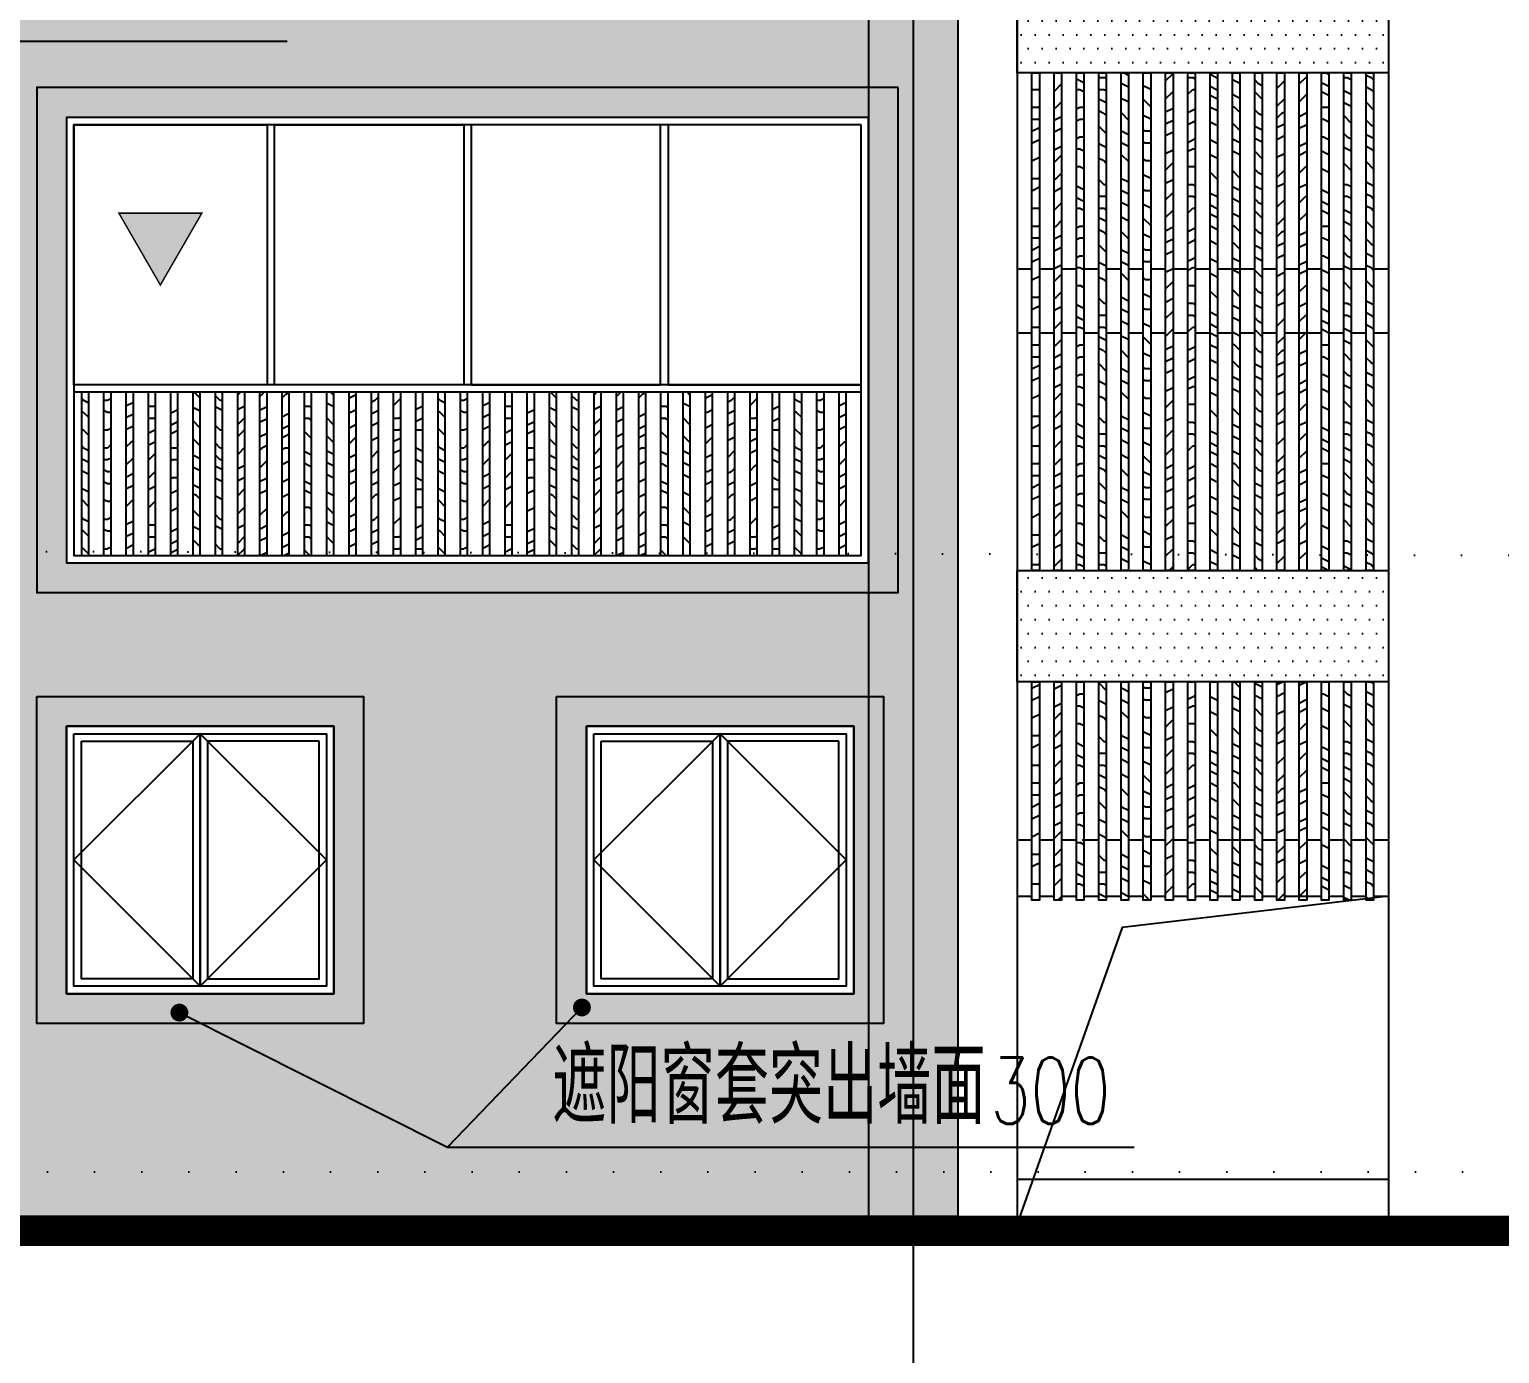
# Model space of a CAD drawing. Header units: millimetres. Extents: x -1048436 to -185795, y -983427 to 400387.
# Drawn here: x -698765 to -688867, y -742416 to -733501 of the extents above; entities that cross this region are included whole.
import ezdxf

# ---------------------------------------------------------------- set-up
doc = ezdxf.new("R2010")
doc.units = ezdxf.units.MM
doc.header["$LTSCALE"] = 500
doc.linetypes.add('A-FP_05$0$pln_L5$0$Col_L4$0$PHANTOM', pattern=[63.5, 31.75, -6.35, 6.35, -6.35, 6.35, -6.35])
doc.linetypes.add('DOT', pattern=[6.35, 0, -6.35])
for name, color, linetype in [('建-填充', 9, 'Continuous'), ('建-文字', 4, 'Continuous'), ('建-窗', 135, 'Continuous'), ('建-符号', 13, 'Continuous'), ('建-符号-引出', 150, 'Continuous'), ('楼层虚线', 1, 'Continuous')]:
    doc.layers.add(name, color=color, linetype=linetype)
doc.layers.add('建-非打-01', color=6, linetype='Continuous', plot=False)
doc.styles.add('_TCH_DIM', font='SIMPLEX', dxfattribs={"bigfont": 'GBCBIG'})

# ---------------------------------------------------------------- blocks, each defined once
blk = doc.blocks.new('hgfhfgd')
at = {"layer": '建-窗', "linetype": 'Continuous'}
blk.add_line((32000, -47165.4), (32000, -48865.4), dxfattribs=at)
for points in [[(32900, -47115.4), (31100, -47115.4), (31100, -48915.4), (32900, -48915.4)], [(31150, -47165.4), (32000, -47165.4), (32000, -48865.4), (31150, -48865.4)], [(31200, -47215.4), (31950, -47215.4), (31950, -48815.4), (31200, -48815.4)], [(32000, -47165.4), (32850, -47165.4), (32850, -48865.4), (32000, -48865.4)], [(32800, -47215.4), (32050, -47215.4), (32050, -48815.4), (32800, -48815.4)]]:
    blk.add_lwpolyline(points, close=True, dxfattribs=at)
for points in [[(32000, -47165.4), (31150, -48015.4), (32000, -48865.4)], [(32000, -47165.4), (32850, -48015.4), (32000, -48865.4)]]:
    blk.add_lwpolyline(points, dxfattribs=at)
blk = doc.blocks.new('jhgjds')
at = {"layer": '建-填充', "linetype": 'A-FP_05$0$pln_L5$0$Col_L4$0$PHANTOM'}
h = blk.add_hatch(dxfattribs=at)
h.set_pattern_fill('木纹01', color=256, scale=200, angle=-97.24753)
h.set_pattern_definition([(360, (640, -2e-07), (800, 800), [40, -760]), (360, (80, 80), (800, 800), [80, -720]), (360, (600, 120), (800, 800), [40, -760]), (360, (120, 200), (800, 800), [40, -760]), (360, (600, 240), (800, 800), [40, -760]), (360, (160, 280), (800, 800), [40, -760]), (360, (600, 320), (800, 800), [40, -760]), (360, (160, 400), (800, 800), [40, -440, 40, -280]), (360, (160, 480), (800, 800), [80, -400, 40, -280]), (360, (120, 600), (800, 800), [40, -120, 40, -320, 40, -240]), (360, (80, 680), (800, 800), [40, -160, 80, -520]), (360, (600, 720), (800, 800), [40, -760]), (360, (80, 760), (800, 800), [40, -200, 40, -520]), (45, (-6e-11, 0), (2e-07, 800), [113.137, -1018.234]), (45, (680, -2e-07), (2e-07, 800), [226.274, -905.0967]), (45, (680, 400), (2e-07, 800), [56.568, -1074.803]), (45, (1e-07, 480), (2e-07, 800), [169.7056, -961.665]), (45, (680, 480), (2e-07, 800), [282.843, -848.528]), (45, (680, 600), (2e-07, 800), [169.7056, -961.665]), (315, (520, 680), (800, -2e-07), [56.568, -1074.803]), (315, (240, 40), (800, -2e-07), [113.137, -1018.234]), (315, (280, 360), (800, -2e-07), [113.137, -1018.234]), (315, (520, 200), (800, -2e-07), [113.137, -1018.234]), (315, (480, 520), (800, -2e-07), [113.137, -1018.234]), (315, (520, 600), (800, -2e-07), [169.7056, -961.665]), (315, (320, 120), (800, -2e-07), [169.7056, -961.665]), (315, (440, 160), (800, -2e-07), [169.7056, -961.665]), (315, (320, 440), (800, -2e-07), [169.7056, -961.665]), (315, (400, 480), (800, -2e-07), [169.7056, -961.665]), (26.56505, (40, 160), (800, 1e-07), [89.443, -1699.4117]), (26.56505, (640, 120), (800, 1e-07), [357.771, -1431.0835]), (26.56505, (640, 240), (800, 1e-07), [357.771, -1431.0835]), (26.56505, (640, 320), (800, 1e-07), [357.7712, -536, 178.888, -716.1952]), (26.56505, (720, 440), (800, 1e-07), [89.443, -1699.4117]), (26.56505, (2e-07, 720), (800, 1e-07), [89.443, -1699.4117]), (26.56505, (640, 720), (800, 1e-07), [178.8854, -1609.969]), (333.43495, (440, -1e-07), (800, -5e-07), [178.8854, -1609.969]), (333.43495, (160, 200), (800, -5e-07), [178.8854, -1609.969]), (333.43495, (160, 80), (800, -5e-07), [89.443, -1699.409]), (333.43495, (200, 280), (800, -5e-07), [268.328, -1520.526]), (333.43495, (360, 280), (800, -5e-07), [178.8854, -1609.969]), (333.43495, (440, 320), (800, -5e-07), [178.8854, -1609.969]), (333.43495, (200, 400), (800, -5e-07), [89.443, -1699.409]), (333.43495, (240, 480), (800, -5e-07), [89.443, -1699.409]), (333.43495, (560, 640), (800, -5e-07), [89.443, -1699.409]), (333.43495, (520, 360), (800, -5e-07), [89.443, -1699.409]), (333.43495, (160, 600), (800, -5e-07), [268.328, -1520.526]), (333.43495, (120, 680), (800, -5e-07), [178.8854, -1609.969]), (333.43495, (560, 440), (800, -5e-07), [89.44, -804.96, 89.44, -805.0144]), (333.43495, (320, 600), (800, -5e-07), [178.8854, -1609.969]), (333.43495, (360, 680), (800, -5e-07), [178.8854, -1609.969]), (333.43495, (120, 760), (800, -5e-07), [178.8854, -1609.969]), (333.43495, (360, 760), (800, -5e-07), [178.8854, -1609.969])])
h.paths.add_polyline_path([(29550, -102338.6), (29600, -102338.6), (29600, -103438.6), (29550, -103438.6)])
h.paths.add_polyline_path([(29400, -102338.6), (29450, -102338.6), (29450, -103438.6), (29400, -103438.6)])
h.paths.add_polyline_path([(29250, -102338.6), (29300, -102338.6), (29300, -103438.6), (29250, -103438.6)])
h.paths.add_polyline_path([(29100, -102338.6), (29150, -102338.6), (29150, -103438.6), (29100, -103438.6)])
h.paths.add_polyline_path([(28950, -102338.6), (29000, -102338.6), (29000, -103438.6), (28950, -103438.6)])
h.paths.add_polyline_path([(28800, -102338.6), (28850, -102338.6), (28850, -103438.6), (28800, -103438.6)])
h.paths.add_polyline_path([(28650, -102338.6), (28700, -102338.6), (28700, -103438.6), (28650, -103438.6)])
h.paths.add_polyline_path([(28500, -102338.6), (28550, -102338.6), (28550, -103438.6), (28500, -103438.6)])
h.paths.add_polyline_path([(28350, -102338.6), (28400, -102338.6), (28400, -103438.6), (28350, -103438.6)])
h.paths.add_polyline_path([(28200, -102338.6), (28250, -102338.6), (28250, -103438.6), (28200, -103438.6)])
h.paths.add_polyline_path([(28050, -102338.6), (28100, -102338.6), (28100, -103438.6), (28050, -103438.6)])
h.paths.add_polyline_path([(27900, -102338.6), (27950, -102338.6), (27950, -103438.6), (27900, -103438.6)])
h.paths.add_polyline_path([(27750, -102338.6), (27800, -102338.6), (27800, -103438.6), (27750, -103438.6)])
h.paths.add_polyline_path([(27600, -102338.6), (27650, -102338.6), (27650, -103438.6), (27600, -103438.6)])
h.paths.add_polyline_path([(27450, -102338.6), (27500, -102338.6), (27500, -103438.6), (27450, -103438.6)])
h.paths.add_polyline_path([(27300, -102338.6), (27350, -102338.6), (27350, -103438.6), (27300, -103438.6)])
h.paths.add_polyline_path([(27150, -102338.6), (27200, -102338.6), (27200, -103438.6), (27150, -103438.6)])
h.paths.add_polyline_path([(27000, -102338.6), (27050, -102338.6), (27050, -103438.6), (27000, -103438.6)])
h.paths.add_polyline_path([(26850, -102338.6), (26900, -102338.6), (26900, -103438.6), (26850, -103438.6)])
h.paths.add_polyline_path([(26700, -102338.6), (26750, -102338.6), (26750, -103438.6), (26700, -103438.6)])
h.paths.add_polyline_path([(26550, -102338.6), (26600, -102338.6), (26600, -103438.6), (26550, -103438.6)])
h.paths.add_polyline_path([(26400, -102338.6), (26450, -102338.6), (26450, -103438.6), (26400, -103438.6)])
h.paths.add_polyline_path([(26250, -102338.6), (26300, -102338.6), (26300, -103438.6), (26250, -103438.6)])
h.paths.add_polyline_path([(26100, -102338.6), (26150, -102338.6), (26150, -103438.6), (26100, -103438.6)])
h.paths.add_polyline_path([(25950, -102338.6), (26000, -102338.6), (26000, -103438.6), (25950, -103438.6)])
h.paths.add_polyline_path([(25800, -102338.6), (25850, -102338.6), (25850, -103438.6), (25800, -103438.6)])
h.paths.add_polyline_path([(25650, -102338.6), (25700, -102338.6), (25700, -103438.6), (25650, -103438.6)])
h.paths.add_polyline_path([(25500, -102338.6), (25550, -102338.6), (25550, -103438.6), (25500, -103438.6)])
h.paths.add_polyline_path([(25350, -102338.6), (25400, -102338.6), (25400, -103438.6), (25350, -103438.6)])
h.paths.add_polyline_path([(25200, -102338.6), (25250, -102338.6), (25250, -103438.6), (25200, -103438.6)])
h.paths.add_polyline_path([(25050, -102338.6), (25100, -102338.6), (25100, -103438.6), (25050, -103438.6)])
h.paths.add_polyline_path([(24900, -102338.6), (24950, -102338.6), (24950, -103438.6), (24900, -103438.6)])
h.paths.add_polyline_path([(24750, -102338.6), (24800, -102338.6), (24800, -103438.6), (24750, -103438.6)])
h.paths.add_polyline_path([(24600, -102338.6), (24650, -102338.6), (24650, -103438.6), (24600, -103438.6)])
h.paths.add_polyline_path([(24450, -102338.6), (24500, -102338.6), (24500, -103438.6), (24450, -103438.6)])
for p, q in [((24350, -102288.6), (29650, -102288.6)), ((24350, -102338.6), (29650, -102338.6)), ((29699.6, -102288.6), (29700, -102288.6)), ((29699.6, -102338.6), (29700, -102338.6))]:
    blk.add_line(p, q)
for points in [[(24450, -102338.6), (24500, -102338.6), (24500, -103438.6), (24450, -103438.6)], [(24600, -102338.6), (24650, -102338.6), (24650, -103438.6), (24600, -103438.6)], [(24750, -102338.6), (24800, -102338.6), (24800, -103438.6), (24750, -103438.6)], [(24900, -102338.6), (24950, -102338.6), (24950, -103438.6), (24900, -103438.6)], [(25050, -102338.6), (25100, -102338.6), (25100, -103438.6), (25050, -103438.6)], [(25200, -102338.6), (25250, -102338.6), (25250, -103438.6), (25200, -103438.6)], [(25350, -102338.6), (25400, -102338.6), (25400, -103438.6), (25350, -103438.6)], [(25500, -102338.6), (25550, -102338.6), (25550, -103438.6), (25500, -103438.6)], [(25650, -102338.6), (25700, -102338.6), (25700, -103438.6), (25650, -103438.6)], [(25800, -102338.6), (25850, -102338.6), (25850, -103438.6), (25800, -103438.6)], [(25950, -102338.6), (26000, -102338.6), (26000, -103438.6), (25950, -103438.6)], [(26100, -102338.6), (26150, -102338.6), (26150, -103438.6), (26100, -103438.6)], [(26250, -102338.6), (26300, -102338.6), (26300, -103438.6), (26250, -103438.6)], [(26400, -102338.6), (26450, -102338.6), (26450, -103438.6), (26400, -103438.6)], [(26550, -102338.6), (26600, -102338.6), (26600, -103438.6), (26550, -103438.6)], [(26700, -102338.6), (26750, -102338.6), (26750, -103438.6), (26700, -103438.6)], [(26850, -102338.6), (26900, -102338.6), (26900, -103438.6), (26850, -103438.6)], [(27000, -102338.6), (27050, -102338.6), (27050, -103438.6), (27000, -103438.6)], [(27150, -102338.6), (27200, -102338.6), (27200, -103438.6), (27150, -103438.6)], [(27300, -102338.6), (27350, -102338.6), (27350, -103438.6), (27300, -103438.6)], [(27450, -102338.6), (27500, -102338.6), (27500, -103438.6), (27450, -103438.6)], [(27600, -102338.6), (27650, -102338.6), (27650, -103438.6), (27600, -103438.6)], [(27750, -102338.6), (27800, -102338.6), (27800, -103438.6), (27750, -103438.6)], [(27900, -102338.6), (27950, -102338.6), (27950, -103438.6), (27900, -103438.6)], [(28050, -102338.6), (28100, -102338.6), (28100, -103438.6), (28050, -103438.6)], [(28200, -102338.6), (28250, -102338.6), (28250, -103438.6), (28200, -103438.6)], [(28350, -102338.6), (28400, -102338.6), (28400, -103438.6), (28350, -103438.6)], [(28500, -102338.6), (28550, -102338.6), (28550, -103438.6), (28500, -103438.6)], [(28650, -102338.6), (28700, -102338.6), (28700, -103438.6), (28650, -103438.6)], [(28800, -102338.6), (28850, -102338.6), (28850, -103438.6), (28800, -103438.6)], [(28950, -102338.6), (29000, -102338.6), (29000, -103438.6), (28950, -103438.6)], [(29100, -102338.6), (29150, -102338.6), (29150, -103438.6), (29100, -103438.6)], [(29250, -102338.6), (29300, -102338.6), (29300, -103438.6), (29250, -103438.6)], [(29400, -102338.6), (29450, -102338.6), (29450, -103438.6), (29400, -103438.6)], [(29550, -102338.6), (29600, -102338.6), (29600, -103438.6), (29550, -103438.6)]]:
    blk.add_lwpolyline(points, close=True)
at = {"layer": '建-窗', "linetype": 'Continuous'}
blk.add_line((26975, -100538.6), (26975, -102288.6), dxfattribs=at)
for points in [[(24100, -100288.6), (29900, -100288.6), (29900, -103688.6), (24100, -103688.6)], [(24300, -100488.6), (29700, -100488.6), (29700, -103488.6), (24300, -103488.6)], [(24350, -100538.6), (29650, -100538.6), (29650, -103438.6), (24350, -103438.6)], [(24350, -100538.6), (25650, -100538.6), (25650, -102288.6), (24350, -102288.6)], [(25700, -100538.6), (26975, -100538.6), (26975, -102288.6), (25700, -102288.6)], [(28300, -100538.6), (27025, -100538.6), (27025, -102288.6), (28300, -102288.6)], [(29650, -100538.6), (28350, -100538.6), (28350, -102288.6), (29650, -102288.6)]]:
    blk.add_lwpolyline(points, close=True, dxfattribs=at)
blk = doc.blocks.new('jiuyuanchuang')
at = {"layer": '建-符号'}
h = blk.add_hatch(color=8, dxfattribs=at)
h.dxf.hatch_style = 1
h.paths.add_polyline_path([(4207218.3, -3799772.3), (4207497.7, -3799288.3), (4206938.8, -3799288.3)])
at = {"layer": '建-符号', "color": 0, "const_width": 10}
blk.add_lwpolyline([(4207218.3, -3799772.3), (4207497.7, -3799288.3), (4206938.8, -3799288.3), (4207218.3, -3799772.3)], dxfattribs=at)

msp = doc.modelspace()

# ---------------------------------------------------------------- hatches: boundary and pattern name
at = {"layer": '建-填充', "linetype": 'A-FP_05$0$pln_L5$0$Col_L4$0$PHANTOM'}
h = msp.add_hatch(dxfattribs=at)
h.set_pattern_fill('木纹01', color=256, scale=200, angle=-97.24753)
h.set_pattern_definition([(360, (-728175.4, -637704.3), (800, 800), [40, -760]), (360, (-728735.4, -637624.3), (800, 800), [80, -720]), (360, (-728215.4, -637584.3), (800, 800), [40, -760]), (360, (-728695.4, -637504.3), (800, 800), [40, -760]), (360, (-728215.4, -637464.3), (800, 800), [40, -760]), (360, (-728655.4, -637424.3), (800, 800), [40, -760]), (360, (-728215.4, -637384.3), (800, 800), [40, -760]), (360, (-728655.4, -637304.3), (800, 800), [40, -440, 40, -280]), (360, (-728655.4, -637224.3), (800, 800), [80, -400, 40, -280]), (360, (-728695.4, -637104.3), (800, 800), [40, -120, 40, -320, 40, -240]), (360, (-728735.4, -637024.3), (800, 800), [40, -160, 80, -520]), (360, (-728215.4, -636984.3), (800, 800), [40, -760]), (360, (-728735.4, -636944.3), (800, 800), [40, -200, 40, -520]), (45, (-728815.4, -637704.33), (1e-07, 800), [113.137, -1018.234]), (45, (-728135.4, -637704.33), (1e-07, 800), [226.274, -905.0967]), (45, (-728135.4, -637304.33), (1e-07, 800), [56.568, -1074.803]), (45, (-728815.4, -637224.33), (1e-07, 800), [169.7056, -961.665]), (45, (-728135.4, -637224.33), (1e-07, 800), [282.843, -848.528]), (45, (-728135.4, -637104.33), (1e-07, 800), [169.7056, -961.665]), (315, (-728295.4, -637024.33), (800, -1e-07), [56.568, -1074.803]), (315, (-728575.4, -637664.33), (800, -1e-07), [113.137, -1018.234]), (315, (-728535.4, -637344.33), (800, -1e-07), [113.137, -1018.234]), (315, (-728295.4, -637504.33), (800, -1e-07), [113.137, -1018.234]), (315, (-728335.4, -637184.33), (800, -1e-07), [113.137, -1018.234]), (315, (-728295.4, -637104.33), (800, -1e-07), [169.7056, -961.665]), (315, (-728495.4, -637584.33), (800, -1e-07), [169.7056, -961.665]), (315, (-728375.4, -637544.33), (800, -1e-07), [169.7056, -961.665]), (315, (-728495.4, -637264.33), (800, -1e-07), [169.7056, -961.665]), (315, (-728415.4, -637224.33), (800, -1e-07), [169.7056, -961.665]), (26.56505, (-728775.4, -637544.33), (800, 2e-07), [89.4427, -1699.4117]), (26.56505, (-728175.4, -637584.33), (800, 2e-07), [357.771, -1431.0835]), (26.56505, (-728175.4, -637464.33), (800, 2e-07), [357.771, -1431.0835]), (26.56505, (-728175.4, -637384.33), (800, 2e-07), [357.7712, -536, 178.888, -716.1952]), (26.56505, (-728095.4, -637264.33), (800, 2e-07), [89.4427, -1699.4117]), (26.56505, (-728815.4, -636984.33), (800, 2e-07), [89.4427, -1699.4117]), (26.56505, (-728175.4, -636984.33), (800, 2e-07), [178.8854, -1609.969]), (333.43495, (-728375.4, -637704.33), (800, -5e-07), [178.8854, -1609.969]), (333.43495, (-728655.4, -637504.33), (800, -5e-07), [178.8854, -1609.969]), (333.43495, (-728655.4, -637624.33), (800, -5e-07), [89.4427, -1699.409]), (333.43495, (-728615.4, -637424.33), (800, -5e-07), [268.328, -1520.526]), (333.43495, (-728455.4, -637424.33), (800, -5e-07), [178.8854, -1609.969]), (333.43495, (-728375.4, -637384.33), (800, -5e-07), [178.8854, -1609.969]), (333.43495, (-728615.4, -637304.33), (800, -5e-07), [89.4427, -1699.409]), (333.43495, (-728575.4, -637224.33), (800, -5e-07), [89.4427, -1699.409]), (333.43495, (-728255.4, -637064.33), (800, -5e-07), [89.4427, -1699.409]), (333.43495, (-728295.4, -637344.33), (800, -5e-07), [89.4427, -1699.409]), (333.43495, (-728655.4, -637104.33), (800, -5e-07), [268.328, -1520.526]), (333.43495, (-728695.4, -637024.33), (800, -5e-07), [178.8854, -1609.969]), (333.43495, (-728255.4, -637264.33), (800, -5e-07), [89.44, -804.96, 89.44, -805.0144]), (333.43495, (-728495.4, -637104.33), (800, -5e-07), [178.8854, -1609.969]), (333.43495, (-728455.4, -637024.33), (800, -5e-07), [178.8854, -1609.969]), (333.43495, (-728695.4, -636944.33), (800, -5e-07), [178.8854, -1609.969]), (333.43495, (-728455.4, -636944.33), (800, -5e-07), [178.8854, -1609.969])])
h.paths.add_polyline_path([(-705115.4, -732092.9), (-692515.4, -732092.9), (-692515.4, -741492.9), (-705115.4, -741492.9)])
h.paths.add_polyline_path([(-698515.4, -738192.9), (-696715.4, -738192.9), (-696715.4, -739992.9), (-698515.4, -739992.9)], flags=16)
h.paths.add_polyline_path([(-704515.4, -738192.9), (-699115.8, -738192.9), (-699115.8, -741192.9), (-704515.4, -741192.9)], flags=16)
h.paths.add_polyline_path([(-695015.4, -738192.9), (-693215.4, -738192.9), (-693215.4, -739992.9), (-695015.4, -739992.9)], flags=16)
h.paths.add_polyline_path([(-699115.4, -734092.9), (-700915.4, -734092.9), (-700915.4, -735892.9), (-699115.4, -735892.9)], flags=16)
h.paths.add_polyline_path([(-702715.4, -734092.9), (-704515.4, -734092.9), (-704515.4, -735892.9), (-702715.4, -735892.9)], flags=16)
h.paths.add_polyline_path([(-693115.4, -734092.9), (-698515, -734092.9), (-698515, -737092.9), (-693115.4, -737092.9)], flags=16)
h = msp.add_hatch(dxfattribs=at)
h.set_pattern_fill('松散材料', color=256, scale=50)
h.set_pattern_definition([(5e-09, (28147.28, -150505.02), (46.875, 93.75), [0, -93.75])])
h.paths.add_polyline_path([(-689615.4, -733042.9), (-692115.4, -733042.9), (-692115.4, -733792.9), (-689615.4, -733792.9)])
h.paths.add_polyline_path([(-689615.4, -737142.9), (-692115.4, -737142.9), (-692115.4, -737892.9), (-689615.4, -737892.9)])
h = msp.add_hatch(dxfattribs=at)
h.set_pattern_fill('木纹01', color=256, scale=200)
h.set_pattern_definition([(5e-09, (28787.3, -150505), (800, 800), [40, -760]), (5e-09, (28227.3, -150425), (800, 800), [80, -720]), (5e-09, (28747.3, -150385), (800, 800), [40, -760]), (5e-09, (28267.3, -150305), (800, 800), [40, -760]), (5e-09, (28747.3, -150265), (800, 800), [40, -760]), (5e-09, (28307.3, -150225), (800, 800), [40, -760]), (5e-09, (28747.3, -150185), (800, 800), [40, -760]), (5e-09, (28307.3, -150105), (800, 800), [40, -440, 40, -280]), (5e-09, (28307.3, -150025), (800, 800), [80, -400, 40, -280]), (5e-09, (28267.3, -149905), (800, 800), [40, -120, 40, -320, 40, -240]), (5e-09, (28227.3, -149825), (800, 800), [40, -160, 80, -520]), (5e-09, (28747.3, -149785), (800, 800), [40, -760]), (5e-09, (28227.3, -149745), (800, 800), [40, -200, 40, -520]), (45, (28147.3, -150505), (-7e-08, 800), [113.1368, -1018.23405]), (45, (28827.3, -150505), (-7e-08, 800), [226.27416, -905.0967]), (45, (28827.3, -150105), (-7e-08, 800), [56.568, -1074.80285]), (45, (28147.3, -150025), (-7e-08, 800), [169.7056, -961.66525]), (45, (28827.3, -150025), (-7e-08, 800), [282.8427, -848.5281]), (45, (28827.3, -149905), (-7e-08, 800), [169.7056, -961.66525]), (315, (28667.3, -149825), (800, 7e-08), [56.568, -1074.80285]), (315, (28387.3, -150465), (800, 7e-08), [113.1368, -1018.23405]), (315, (28427.3, -150145), (800, 7e-08), [113.1368, -1018.23405]), (315, (28667.3, -150305), (800, 7e-08), [113.1368, -1018.23405]), (315, (28627.3, -149985), (800, 7e-08), [113.1368, -1018.23405]), (315, (28667.3, -149905), (800, 7e-08), [169.7056, -961.66525]), (315, (28467.3, -150385), (800, 7e-08), [169.7056, -961.66525]), (315, (28587.3, -150345), (800, 7e-08), [169.7056, -961.66525]), (315, (28467.3, -150065), (800, 7e-08), [169.7056, -961.66525]), (315, (28547.3, -150025), (800, 7e-08), [169.7056, -961.66525]), (26.56505, (28187.28, -150345.02), (800, 4e-07), [89.4427, -1699.41166]), (26.56505, (28787.28, -150385.02), (800, 4e-07), [357.7709, -1431.0835]), (26.56505, (28787.28, -150265.02), (800, 4e-07), [357.7709, -1431.0835]), (26.56505, (28787.28, -150185.02), (800, 4e-07), [357.7712, -536, 178.888, -716.19518]), (26.56505, (28867.28, -150065.02), (800, 4e-07), [89.4427, -1699.41166]), (26.56505, (28147.28, -149785.02), (800, 4e-07), [89.4427, -1699.41166]), (26.56505, (28787.28, -149785.02), (800, 4e-07), [178.88544, -1609.96894]), (333.43495, (28587.28, -150505.02), (800, -3e-07), [178.88544, -1609.96894]), (333.43495, (28307.28, -150305.02), (800, -3e-07), [178.88544, -1609.96894]), (333.43495, (28307.28, -150425.02), (800, -3e-07), [89.4427, -1699.40894]), (333.43495, (28347.28, -150225.02), (800, -3e-07), [268.32816, -1520.5262]), (333.43495, (28507.28, -150225.02), (800, -3e-07), [178.88544, -1609.96894]), (333.43495, (28587.28, -150185.02), (800, -3e-07), [178.88544, -1609.96894]), (333.43495, (28347.28, -150105.02), (800, -3e-07), [89.4427, -1699.40894]), (333.43495, (28387.28, -150025.02), (800, -3e-07), [89.4427, -1699.40894]), (333.43495, (28707.28, -149865.02), (800, -3e-07), [89.4427, -1699.40894]), (333.43495, (28667.28, -150145.02), (800, -3e-07), [89.4427, -1699.40894]), (333.43495, (28307.28, -149905.02), (800, -3e-07), [268.32816, -1520.5262]), (333.43495, (28267.28, -149825.02), (800, -3e-07), [178.88544, -1609.96894]), (333.43495, (28707.28, -150065.02), (800, -3e-07), [89.44, -804.96, 89.44, -805.01438]), (333.43495, (28467.28, -149905.02), (800, -3e-07), [178.88544, -1609.96894]), (333.43495, (28507.28, -149825.02), (800, -3e-07), [178.88544, -1609.96894]), (333.43495, (28267.28, -149745.02), (800, -3e-07), [178.88544, -1609.96894]), (333.43495, (28507.28, -149745.02), (800, -3e-07), [178.88544, -1609.96894])])
h.paths.add_polyline_path([(-689765.4, -733792.9), (-689715.4, -733792.9), (-689715.4, -737142.9), (-689765.4, -737142.9)])
h.paths.add_polyline_path([(-689915.4, -733792.9), (-689865.4, -733792.9), (-689865.4, -737142.9), (-689915.4, -737142.9)])
h.paths.add_polyline_path([(-690065.4, -733792.9), (-690015.4, -733792.9), (-690015.4, -737142.9), (-690065.4, -737142.9)])
h.paths.add_polyline_path([(-690215.4, -733792.9), (-690165.4, -733792.9), (-690165.4, -737142.9), (-690215.4, -737142.9)])
h.paths.add_polyline_path([(-690365.4, -733792.9), (-690315.4, -733792.9), (-690315.4, -737142.9), (-690365.4, -737142.9)])
h.paths.add_polyline_path([(-690515.4, -733792.9), (-690465.4, -733792.9), (-690465.4, -737142.9), (-690515.4, -737142.9)])
h.paths.add_polyline_path([(-690665.4, -733792.9), (-690615.4, -733792.9), (-690615.4, -737142.9), (-690665.4, -737142.9)])
h.paths.add_polyline_path([(-690815.4, -733792.9), (-690765.4, -733792.9), (-690765.4, -737142.9), (-690815.4, -737142.9)])
h.paths.add_polyline_path([(-690965.4, -733792.9), (-690915.4, -733792.9), (-690915.4, -737142.9), (-690965.4, -737142.9)])
h.paths.add_polyline_path([(-691115.4, -733792.9), (-691065.4, -733792.9), (-691065.4, -737142.9), (-691115.4, -737142.9)])
h.paths.add_polyline_path([(-691265.4, -733792.9), (-691215.4, -733792.9), (-691215.4, -737142.9), (-691265.4, -737142.9)])
h.paths.add_polyline_path([(-691415.4, -733792.9), (-691365.4, -733792.9), (-691365.4, -737142.9), (-691415.4, -737142.9)])
h.paths.add_polyline_path([(-691565.4, -733792.9), (-691515.4, -733792.9), (-691515.4, -737142.9), (-691565.4, -737142.9)])
h.paths.add_polyline_path([(-691715.4, -733792.9), (-691665.4, -733792.9), (-691665.4, -737142.9), (-691715.4, -737142.9)])
h.paths.add_polyline_path([(-691865.4, -733792.9), (-691815.4, -733792.9), (-691815.4, -737142.9), (-691865.4, -737142.9)])
h.paths.add_polyline_path([(-692015.4, -733792.9), (-691965.4, -733792.9), (-691965.4, -737142.9), (-692015.4, -737142.9)])
h = msp.add_hatch(dxfattribs=at)
h.set_pattern_fill('木纹01', color=256, scale=200)
h.set_pattern_definition([(5e-09, (28787.3, -154255), (800, 800), [40, -760]), (5e-09, (28227.3, -154175), (800, 800), [80, -720]), (5e-09, (28747.3, -154135), (800, 800), [40, -760]), (5e-09, (28267.3, -154055), (800, 800), [40, -760]), (5e-09, (28747.3, -154015), (800, 800), [40, -760]), (5e-09, (28307.3, -153975), (800, 800), [40, -760]), (5e-09, (28747.3, -153935), (800, 800), [40, -760]), (5e-09, (28307.3, -153855), (800, 800), [40, -440, 40, -280]), (5e-09, (28307.3, -153775), (800, 800), [80, -400, 40, -280]), (5e-09, (28267.3, -153655), (800, 800), [40, -120, 40, -320, 40, -240]), (5e-09, (28227.3, -153575), (800, 800), [40, -160, 80, -520]), (5e-09, (28747.3, -153535), (800, 800), [40, -760]), (5e-09, (28227.3, -153495), (800, 800), [40, -200, 40, -520]), (45, (28147.3, -154255), (-7e-08, 800), [113.1368, -1018.23405]), (45, (28827.3, -154255), (-7e-08, 800), [226.27416, -905.0967]), (45, (28827.3, -153855), (-7e-08, 800), [56.568, -1074.80285]), (45, (28147.3, -153775), (-7e-08, 800), [169.7056, -961.66525]), (45, (28827.3, -153775), (-7e-08, 800), [282.8427, -848.5281]), (45, (28827.3, -153655), (-7e-08, 800), [169.7056, -961.66525]), (315, (28667.3, -153575), (800, 7e-08), [56.568, -1074.80285]), (315, (28387.3, -154215), (800, 7e-08), [113.1368, -1018.23405]), (315, (28427.3, -153895), (800, 7e-08), [113.1368, -1018.23405]), (315, (28667.3, -154055), (800, 7e-08), [113.1368, -1018.23405]), (315, (28627.3, -153735), (800, 7e-08), [113.1368, -1018.23405]), (315, (28667.3, -153655), (800, 7e-08), [169.7056, -961.66525]), (315, (28467.3, -154135), (800, 7e-08), [169.7056, -961.66525]), (315, (28587.3, -154095), (800, 7e-08), [169.7056, -961.66525]), (315, (28467.3, -153815), (800, 7e-08), [169.7056, -961.66525]), (315, (28547.3, -153775), (800, 7e-08), [169.7056, -961.66525]), (26.56505, (28187.28, -154095.02), (800, 4e-07), [89.4427, -1699.41166]), (26.56505, (28787.28, -154135.02), (800, 4e-07), [357.7709, -1431.0835]), (26.56505, (28787.28, -154015.02), (800, 4e-07), [357.7709, -1431.0835]), (26.56505, (28787.28, -153935.02), (800, 4e-07), [357.7712, -536, 178.888, -716.19518]), (26.56505, (28867.28, -153815.02), (800, 4e-07), [89.4427, -1699.41166]), (26.56505, (28147.28, -153535.02), (800, 4e-07), [89.4427, -1699.41166]), (26.56505, (28787.28, -153535.02), (800, 4e-07), [178.88544, -1609.96894]), (333.43495, (28587.28, -154255.02), (800, -3e-07), [178.88544, -1609.96894]), (333.43495, (28307.28, -154055.02), (800, -3e-07), [178.88544, -1609.96894]), (333.43495, (28307.28, -154175.02), (800, -3e-07), [89.4427, -1699.40894]), (333.43495, (28347.28, -153975.02), (800, -3e-07), [268.32816, -1520.5262]), (333.43495, (28507.28, -153975.02), (800, -3e-07), [178.88544, -1609.96894]), (333.43495, (28587.28, -153935.02), (800, -3e-07), [178.88544, -1609.96894]), (333.43495, (28347.28, -153855.02), (800, -3e-07), [89.4427, -1699.40894]), (333.43495, (28387.28, -153775.02), (800, -3e-07), [89.4427, -1699.40894]), (333.43495, (28707.28, -153615.02), (800, -3e-07), [89.4427, -1699.40894]), (333.43495, (28667.28, -153895.02), (800, -3e-07), [89.4427, -1699.40894]), (333.43495, (28307.28, -153655.02), (800, -3e-07), [268.32816, -1520.5262]), (333.43495, (28267.28, -153575.02), (800, -3e-07), [178.88544, -1609.96894]), (333.43495, (28707.28, -153815.02), (800, -3e-07), [89.44, -804.96, 89.44, -805.01438]), (333.43495, (28467.28, -153655.02), (800, -3e-07), [178.88544, -1609.96894]), (333.43495, (28507.28, -153575.02), (800, -3e-07), [178.88544, -1609.96894]), (333.43495, (28267.28, -153495.02), (800, -3e-07), [178.88544, -1609.96894]), (333.43495, (28507.28, -153495.02), (800, -3e-07), [178.88544, -1609.96894])])
h.paths.add_polyline_path([(-689765.4, -737892.9), (-689715.4, -737892.9), (-689715.4, -739362.9), (-689765.4, -739362.9)])
h.paths.add_polyline_path([(-689915.4, -737892.9), (-689865.4, -737892.9), (-689865.4, -739362.9), (-689915.4, -739362.9)])
h.paths.add_polyline_path([(-690065.4, -737892.9), (-690015.4, -737892.9), (-690015.4, -739362.9), (-690065.4, -739362.9)])
h.paths.add_polyline_path([(-690215.4, -737892.9), (-690165.4, -737892.9), (-690165.4, -739362.9), (-690215.4, -739362.9)])
h.paths.add_polyline_path([(-690365.4, -737892.9), (-690315.4, -737892.9), (-690315.4, -739362.9), (-690365.4, -739362.9)])
h.paths.add_polyline_path([(-690515.4, -737892.9), (-690465.4, -737892.9), (-690465.4, -739362.9), (-690515.4, -739362.9)])
h.paths.add_polyline_path([(-690665.4, -737892.9), (-690615.4, -737892.9), (-690615.4, -739362.9), (-690665.4, -739362.9)])
h.paths.add_polyline_path([(-690815.4, -737892.9), (-690765.4, -737892.9), (-690765.4, -739362.9), (-690815.4, -739362.9)])
h.paths.add_polyline_path([(-690965.4, -737892.9), (-690915.4, -737892.9), (-690915.4, -739362.9), (-690965.4, -739362.9)])
h.paths.add_polyline_path([(-691115.4, -737892.9), (-691065.4, -737892.9), (-691065.4, -739362.9), (-691115.4, -739362.9)])
h.paths.add_polyline_path([(-691265.4, -737892.9), (-691215.4, -737892.9), (-691215.4, -739362.9), (-691265.4, -739362.9)])
h.paths.add_polyline_path([(-691415.4, -737892.9), (-691365.4, -737892.9), (-691365.4, -739362.9), (-691415.4, -739362.9)])
h.paths.add_polyline_path([(-691565.4, -737892.9), (-691515.4, -737892.9), (-691515.4, -739362.9), (-691565.4, -739362.9)])
h.paths.add_polyline_path([(-691715.4, -737892.9), (-691665.4, -737892.9), (-691665.4, -739362.9), (-691715.4, -739362.9)])
h.paths.add_polyline_path([(-691865.4, -737892.9), (-691815.4, -737892.9), (-691815.4, -739362.9), (-691865.4, -739362.9)])
h.paths.add_polyline_path([(-692015.4, -737892.9), (-691965.4, -737892.9), (-691965.4, -739362.9), (-692015.4, -739362.9)])

# ---------------------------------------------------------------- linework, layer by layer
for p, q in [((-693115.4, -723492.9), (-693115.4, -741492.9)), ((-692115.4, -725892.9), (-692115.4, -741542.9)), ((-689615.4, -725892.9), (-689615.4, -741542.9)), ((-692115.4, -735112.9), (-692015.4, -735112.9)), ((-691965.4, -735112.9), (-691865.4, -735112.9)), ((-691815.4, -735112.9), (-691715.4, -735112.9)), ((-691676.9, -735112.9), (-691565.4, -735112.9)), ((-691515.4, -735112.9), (-691415.4, -735112.9)), ((-691365.4, -735112.9), (-691265.4, -735112.9)), ((-691215.4, -735112.9), (-691115.4, -735112.9)), ((-691065.4, -735112.9), (-690965.4, -735112.9)), ((-690915.4, -735112.9), (-690815.4, -735112.9)), ((-690765.4, -735112.9), (-690515.4, -735112.9)), ((-690465.4, -735112.9), (-690365.4, -735112.9)), ((-690315.4, -735112.9), (-690215.4, -735112.9)), ((-690165.4, -735112.9), (-690065.4, -735112.9)), ((-690015.4, -735112.9), (-689915.4, -735112.9)), ((-689865.4, -735112.9), (-689765.4, -735112.9)), ((-689715.4, -735112.9), (-689615.4, -735112.9)), ((-692115.4, -735542.9), (-692015.4, -735542.9)), ((-691965.4, -735542.9), (-691865.4, -735542.9)), ((-691815.4, -735542.9), (-691715.4, -735542.9)), ((-691665.4, -735542.9), (-691565.4, -735542.9)), ((-691515.4, -735542.9), (-691415.4, -735542.9)), ((-691365.4, -735542.9), (-691265.4, -735542.9)), ((-691215.4, -735542.9), (-691115.4, -735542.9)), ((-691065.4, -735542.9), (-690965.4, -735542.9)), ((-690915.4, -735542.9), (-690815.4, -735542.9)), ((-690765.4, -735542.9), (-690665.4, -735542.9)), ((-690615.4, -735542.9), (-690515.4, -735542.9)), ((-690465.4, -735542.9), (-690365.4, -735542.9)), ((-690315.4, -735542.9), (-690065.4, -735542.9)), ((-690016.9, -735542.9), (-689915.4, -735542.9)), ((-689865.4, -735542.9), (-689765.4, -735542.9)), ((-689715.4, -735542.9), (-689615.4, -735542.9)), ((-689615.4, -737892.9), (-692115.4, -737892.9)), ((-692115.4, -738956.7), (-692015.4, -738956.7)), ((-691965.4, -738956.7), (-691865.4, -738956.7)), ((-691815.4, -738956.7), (-691715.4, -738956.7)), ((-691676.9, -738956.7), (-691565.4, -738956.7)), ((-691515.4, -738956.7), (-691415.4, -738956.7)), ((-691365.4, -738956.7), (-691265.4, -738956.7)), ((-691215.4, -738956.7), (-691115.4, -738956.7)), ((-691065.4, -738956.7), (-690965.4, -738956.7)), ((-690915.4, -738956.7), (-690815.4, -738956.7)), ((-690765.4, -738956.7), (-690515.4, -738956.7)), ((-690465.4, -738956.7), (-690365.4, -738956.7)), ((-690315.4, -738956.7), (-690215.4, -738956.7)), ((-690165.4, -738956.7), (-690065.4, -738956.7)), ((-690015.4, -738956.7), (-689915.4, -738956.7)), ((-689865.4, -738956.7), (-689765.4, -738956.7)), ((-689715.4, -738956.7), (-689615.4, -738956.7)), ((-692115.4, -739336.7), (-692015.4, -739336.7)), ((-691965.4, -739336.7), (-691865.4, -739336.7)), ((-691815.4, -739336.7), (-691715.4, -739336.7)), ((-691665.4, -739336.7), (-691565.4, -739336.7)), ((-691515.4, -739336.7), (-691415.4, -739336.7)), ((-691365.4, -739336.7), (-691265.4, -739336.7)), ((-691215.4, -739336.7), (-691115.4, -739336.7)), ((-691065.4, -739336.7), (-690965.4, -739336.7)), ((-690915.4, -739336.7), (-690815.4, -739336.7)), ((-690765.4, -739336.7), (-690665.4, -739336.7)), ((-690615.4, -739336.7), (-690515.4, -739336.7)), ((-690465.4, -739336.7), (-690365.4, -739336.7)), ((-690315.4, -739336.7), (-690065.4, -739336.7)), ((-690016.9, -739336.7), (-689915.4, -739336.7)), ((-689865.4, -739336.7), (-689765.4, -739336.7)), ((-689715.4, -739336.7), (-689615.4, -739336.7)), ((-692115.4, -741242.9), (-689615.4, -741242.9)), ((-760892, -741492.9), (-669551.6, -741492.9))]:
    msp.add_line(p, q)
for points in [[(-705115.4, -732092.9), (-692515.4, -732092.9), (-692515.4, -741492.9), (-705115.4, -741492.9)], [(-692115.4, -733042.9), (-689615.4, -733042.9), (-689615.4, -733792.9), (-692115.4, -733792.9)], [(-692015.4, -733792.9), (-691965.4, -733792.9), (-691965.4, -737142.9), (-692015.4, -737142.9)], [(-691865.4, -733792.9), (-691815.4, -733792.9), (-691815.4, -737142.9), (-691865.4, -737142.9)], [(-691715.4, -733792.9), (-691665.4, -733792.9), (-691665.4, -737142.9), (-691715.4, -737142.9)], [(-691565.4, -733792.9), (-691515.4, -733792.9), (-691515.4, -737142.9), (-691565.4, -737142.9)], [(-691415.4, -733792.9), (-691365.4, -733792.9), (-691365.4, -737142.9), (-691415.4, -737142.9)], [(-691265.4, -733792.9), (-691215.4, -733792.9), (-691215.4, -737142.9), (-691265.4, -737142.9)], [(-691115.4, -733792.9), (-691065.4, -733792.9), (-691065.4, -737142.9), (-691115.4, -737142.9)], [(-690965.4, -733792.9), (-690915.4, -733792.9), (-690915.4, -737142.9), (-690965.4, -737142.9)], [(-690815.4, -733792.9), (-690765.4, -733792.9), (-690765.4, -737142.9), (-690815.4, -737142.9)], [(-690665.4, -733792.9), (-690615.4, -733792.9), (-690615.4, -737142.9), (-690665.4, -737142.9)], [(-690515.4, -733792.9), (-690465.4, -733792.9), (-690465.4, -737142.9), (-690515.4, -737142.9)], [(-690365.4, -733792.9), (-690315.4, -733792.9), (-690315.4, -737142.9), (-690365.4, -737142.9)], [(-690215.4, -733792.9), (-690165.4, -733792.9), (-690165.4, -737142.9), (-690215.4, -737142.9)], [(-690065.4, -733792.9), (-690015.4, -733792.9), (-690015.4, -737142.9), (-690065.4, -737142.9)], [(-689915.4, -733792.9), (-689865.4, -733792.9), (-689865.4, -737142.9), (-689915.4, -737142.9)], [(-689765.4, -733792.9), (-689715.4, -733792.9), (-689715.4, -737142.9), (-689765.4, -737142.9)], [(-693115.4, -734092.9), (-698515, -734092.9), (-698515, -737092.9), (-693115.4, -737092.9)], [(-692115.4, -737142.9), (-689615.4, -737142.9), (-689615.4, -737892.9), (-692115.4, -737892.9)], [(-692015.4, -737892.9), (-691965.4, -737892.9), (-691965.4, -739362.9), (-692015.4, -739362.9)], [(-691865.4, -737892.9), (-691815.4, -737892.9), (-691815.4, -739362.9), (-691865.4, -739362.9)], [(-691715.4, -737892.9), (-691665.4, -737892.9), (-691665.4, -739362.9), (-691715.4, -739362.9)], [(-691565.4, -737892.9), (-691515.4, -737892.9), (-691515.4, -739362.9), (-691565.4, -739362.9)], [(-691415.4, -737892.9), (-691365.4, -737892.9), (-691365.4, -739362.9), (-691415.4, -739362.9)], [(-691265.4, -737892.9), (-691215.4, -737892.9), (-691215.4, -739362.9), (-691265.4, -739362.9)], [(-691115.4, -737892.9), (-691065.4, -737892.9), (-691065.4, -739362.9), (-691115.4, -739362.9)], [(-690965.4, -737892.9), (-690915.4, -737892.9), (-690915.4, -739362.9), (-690965.4, -739362.9)], [(-690815.4, -737892.9), (-690765.4, -737892.9), (-690765.4, -739362.9), (-690815.4, -739362.9)], [(-690665.4, -737892.9), (-690615.4, -737892.9), (-690615.4, -739362.9), (-690665.4, -739362.9)], [(-690515.4, -737892.9), (-690465.4, -737892.9), (-690465.4, -739362.9), (-690515.4, -739362.9)], [(-690365.4, -737892.9), (-690315.4, -737892.9), (-690315.4, -739362.9), (-690365.4, -739362.9)], [(-690215.4, -737892.9), (-690165.4, -737892.9), (-690165.4, -739362.9), (-690215.4, -739362.9)], [(-690065.4, -737892.9), (-690015.4, -737892.9), (-690015.4, -739362.9), (-690065.4, -739362.9)], [(-689915.4, -737892.9), (-689865.4, -737892.9), (-689865.4, -739362.9), (-689915.4, -739362.9)], [(-689765.4, -737892.9), (-689715.4, -737892.9), (-689715.4, -739362.9), (-689765.4, -739362.9)], [(-698715.4, -737992.9), (-696515.4, -737992.9), (-696515.4, -740192.9), (-698715.4, -740192.9)], [(-695215.4, -737992.9), (-693015.4, -737992.9), (-693015.4, -740192.9), (-695215.4, -740192.9)], [(-698515.4, -738192.9), (-696715.4, -738192.9), (-696715.4, -739992.9), (-698515.4, -739992.9)], [(-695015.4, -738192.9), (-693215.4, -738192.9), (-693215.4, -739992.9), (-695015.4, -739992.9)]]:
    msp.add_lwpolyline(points, close=True)
msp.add_lwpolyline([(-689615.4, -739336.7), (-691407.2, -739548.1), (-692115.4, -741542.9)])
at = {"const_width": 200}
msp.add_lwpolyline([(-764523.3, -741592.9), (-667991.7, -741592.9)], dxfattribs=at)
at = {"layer": '建-符号-引出'}
for p, q in [((-701651.9, -733578.8), (-697029.7, -733578.8)), ((-697755.6, -740120.4), (-695950.2, -741027.1)), ((-697755.6, -740120.4), (-695950.2, -741027.1)), ((-695045.2, -740085.9), (-695950.2, -741027.1)), ((-695950.2, -741027.1), (-691328, -741027.1))]:
    msp.add_line(p, q, dxfattribs=at)
at = {"layer": '建-符号-引出', "const_width": 60}
for points in [[(-695024.4, -740064.3, 1), (-695066, -740107.5, 1)], [(-697782.4, -740106.9, 1), (-697728.8, -740133.9, 1)], [(-697782.4, -740106.9, 1), (-697728.8, -740133.9, 1)]]:
    msp.add_lwpolyline(points, format="xyb", close=True, dxfattribs=at)
at = {"layer": '建-非打-01'}
msp.add_line((-692815.4, -722005.4), (-692815.4, -743021.7), dxfattribs=at)
msp.add_line((-692815.4, -722005.4), (-692815.4, -743021.7), dxfattribs=at)
at = {"layer": '楼层虚线', "linetype": 'DOT', "ltscale": 0.1}
for p, q in [((-706908.4, -736992.9), (-669551.6, -737092.9)), ((-763116.5, -741192.9), (-669551.6, -741192.9))]:
    msp.add_line(p, q, dxfattribs=at)

# ---------------------------------------------------------------- block references
at = {"xscale": -1}
msp.add_blockref('jhgjds', (-668815.4, -633604.3), dxfattribs=at)
at = {"xscale": -1, "rotation": 239.9999999999741}
msp.add_blockref('jiuyuanchuang', (488927.1, -6278181.6), dxfattribs=at)
for p in [(-729615.4, -691077.5), (-726115.4, -691077.5)]:
    msp.add_blockref('hgfhfgd', p)

# ---------------------------------------------------------------- texts
at = {"layer": '建-文字', "style": '_TCH_DIM'}
msp.add_text('遮阳窗套突出墙面', height=506.38, dxfattribs=at).set_placement((-695244.4, -740869.6))
at = {"layer": '建-文字', "style": '_TCH_DIM', "width": 0.705882}
msp.add_text('300', height=446.25, dxfattribs=at).set_placement((-692295.5, -740869.6))

doc.saveas('drawing.dxf')
